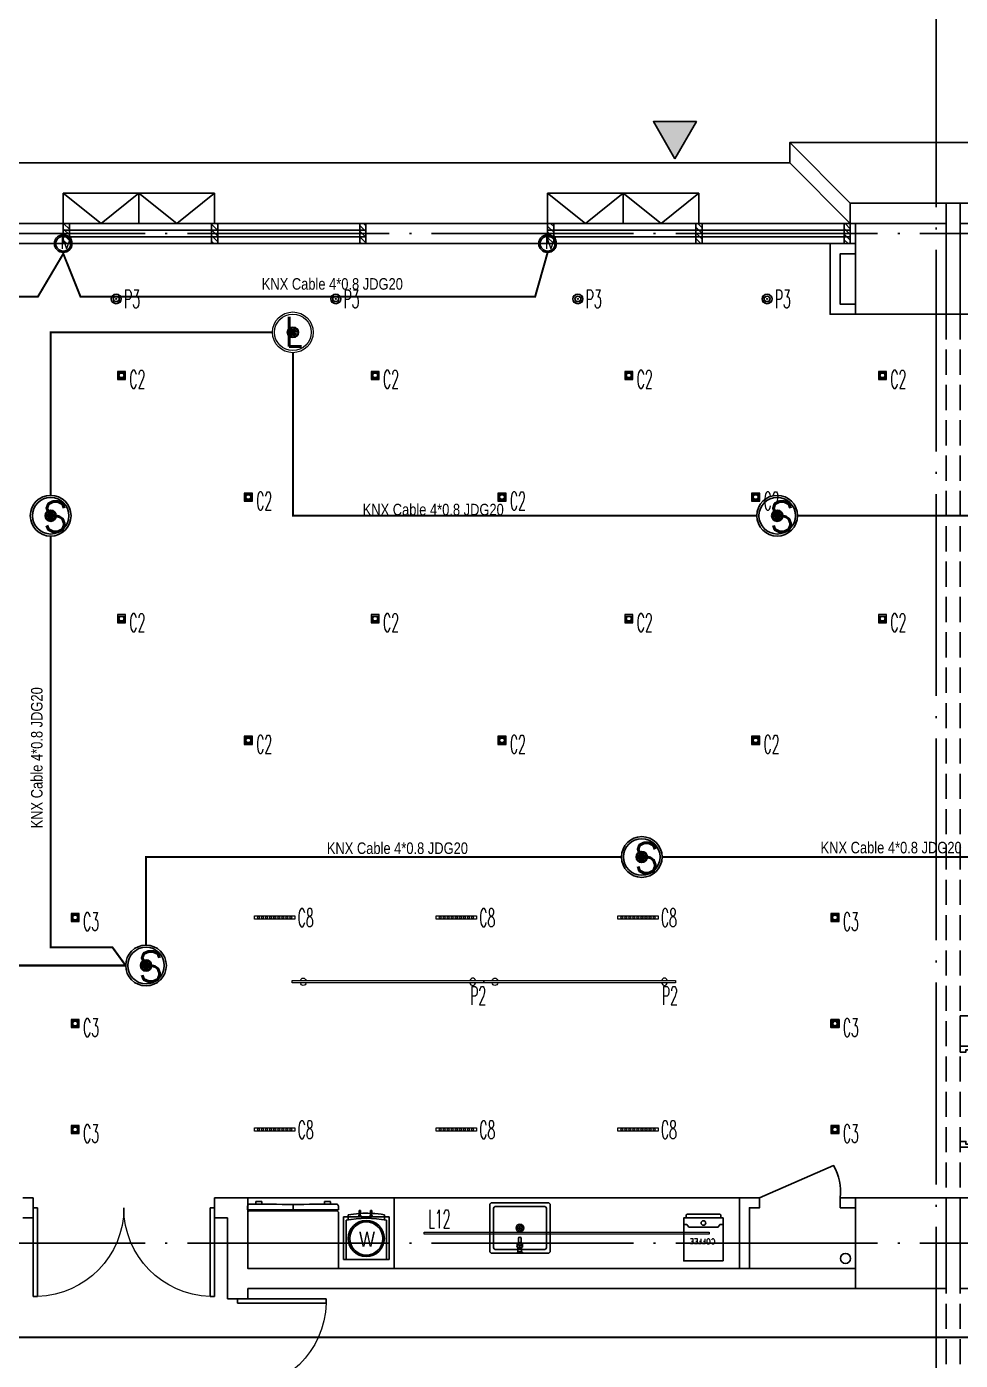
# Model space of a CAD drawing. Extents: x -621157 to 1764546, y -106808 to 741893.
# Drawn here: x 399911 to 409164, y 28839 to 42049 of the extents above; entities that cross this region are included whole.
import ezdxf

# ---------------------------------------------------------------- set-up
doc = ezdxf.new("R2010")
doc.units = 0
doc.header["$LTSCALE"] = 1000
doc.header["$MEASUREMENT"] = 0
for name, pattern in [('DASH', [0.35, 0.25, -0.1]), ('DOT', [6.35, 0, -6.35]), ('XREF-A-101-平面图_t3$0$__DASH', [0.35, 0.25, -0.1]), ('XREF-A-101-平面图_t3$0$DASH', [0.35, 0.25, -0.1]), ('XREF-A-101-平面图_t3$0$DOTE', [2.42, 2, -0.2, 0.02, -0.2])]:
    doc.linetypes.add(name, pattern=pattern)
for name, color, linetype in [('0-底图', 7, 'Continuous'), ('KNX line', 3, 'Continuous'), ('L_ELEM', 40, 'Continuous'), ('WIRE-照明', 4, 'Continuous'), ('XREF-A-101-平面图_t3$0$A-COLUMN', 8, 'Continuous'), ('XREF-A-101-平面图_t3$0$A-DOTE', 8, 'Continuous'), ('XREF-A-101-平面图_t3$0$A-GROUND', 8, 'Continuous'), ('XREF-A-101-平面图_t3$0$A-WALL-FILL', 8, 'Continuous'), ('XREF-A-101-平面图_t3$0$A-WINDOW', 8, 'Continuous'), ('XREF-A-101-平面图_t3$0$A-开启符号', 8, 'Continuous'), ('XREF-A-101-平面图_t3$0$DOOR-INF', 8, 'Continuous'), ('XREF-A-101-平面图_t3$0$F-L-INF', 8, 'Continuous'), ('XREF-A-101-平面图_t3$0$GLASS WALL-INF', 8, 'Continuous'), ('XREF-A-101-平面图_t3$0$GROUND', 8, 'Continuous'), ('XREF-A-101-平面图_t3$0$I-SURFACE', 8, 'Continuous'), ('XREF-A-101-平面图_t3$0$I-WALL-GYPSUM', 8, 'Continuous'), ('XREF-A-101-平面图_t3$0$PARTITION-INF', 8, 'Continuous'), ('XREF-A-101-平面图_t3$0$PUB_HATCH', 8, 'Continuous'), ('XREF-A-101-平面图_t3$0$PUB_TEXT', 8, 'Continuous'), ('XREF-A-101-平面图_t3$0$VPIPE-消防', 8, 'Continuous'), ('控制系统', 6, 'Continuous')]:
    doc.layers.add(name, color=color, linetype=linetype)
doc.layers.add('KNX照度感应', color=7, linetype='Continuous', lineweight=0)
doc.layers.add('LIGHT-INF', color=6, linetype='Continuous', lineweight=0)
doc.styles.add('_TEL_DIM', font='SIMPLEX', dxfattribs={"width": 0.8, "height": 3.5, "bigfont": 'HZTXT'})
doc.styles.add('arch_dim', font='arial.ttf', dxfattribs={"width": 0.8})
doc.styles.add('INF DIM', font='SIMPLEX.SHX', dxfattribs={"width": 0.7, "bigfont": 'hztxt.shx'})
doc.styles.get("Standard").update_dxf_attribs({"font": 'romans.shx', "bigfont": 'HZDXC.SHX'})
doc.styles.add('XREF-A-101-平面图_t3$0$69F Layout plan$0$Standard', font='arial.ttf', dxfattribs={"width": 0.8})
doc.styles.add('XREF-A-101-平面图_t3$0$ROMANS', font='romans.shx')

# ---------------------------------------------------------------- blocks, each defined once
blk = doc.blocks.new('XREF-A-101-平面图_t3$0$轴网')
at = {"layer": 'XREF-A-101-平面图_t3$0$A-DOTE', "linetype": 'XREF-A-101-平面图_t3$0$DOTE'}
for p, q in [((38000, -3300), (38000, 43300)), ((-3300, 40000), (69800, 40000)), ((-3300, 30000), (69800, 30000))]:
    blk.add_line(p, q, dxfattribs=at)
blk = doc.blocks.new('XREF-A-101-平面图_t3$0$G$C869EB286')
at = {"layer": 'XREF-A-101-平面图_t3$0$A-WINDOW'}
h = blk.add_hatch(dxfattribs=at)
h.set_pattern_fill('ANSI31', color=256, scale=25)
h.set_pattern_definition([(45, (-143.957, -89940), (-28.0633, 28.0633), [])])
h.paths.add_polyline_path([(0, 60), (200, 60), (200, 0), (0, 0)])
blk.add_lwpolyline([(0, 60), (200, 60), (200, 0), (0, 0)], close=True, dxfattribs=at)
blk = doc.blocks.new('XREF-A-101-平面图_t3$0$柱网1F')
at = {"layer": 'XREF-A-101-平面图_t3$0$A-COLUMN'}
for points in [[(37200, -800), (38100, -800), (38100, 100), (37200, 100)], [(38240, -800), (39140, -800), (39140, 100), (38240, 100)], [(37200, -10450), (38100, -10450), (38100, -9550), (37200, -9550)], [(38240, -10450), (39140, -10450), (39140, -9550), (38240, -9550)]]:
    blk.add_lwpolyline(points, close=True, dxfattribs=at)
blk = doc.blocks.new('XREF-A-101-平面图_t3$0$Reflesh-900')
for p, q in [((450, 53), (-450, 53)), ((-450, 53), (-370, 53)), ((0, 0), (0, 53))]:
    blk.add_line(p, q)
for points in [[(-430, 64, -0.414214), (-450, 84), (-450, 634), (450, 634), (450, 84, -0.414214), (430, 64)], [(435, -1, 0.368203), (451, 19), (451, 53), (-449, 53), (-449, 19, 0.368203), (-432, -1, -0.001541)]]:
    blk.add_lwpolyline(points, format="xyb", close=True)
for points in [[(-370, -3), (-370, -24, 0.414214), (-365, -29), (-315, -29, 0.414214), (-310, -24), (-310, 0)], [(370, -3), (370, -24, -0.414214), (365, -29), (315, -29, -0.414214), (310, -24), (310, 0)]]:
    blk.add_lwpolyline(points, format="xyb")
blk = doc.blocks.new('XREF-A-101-平面图_t3$0$coffeemachine_PL-01')
blk.add_lwpolyline([(-195, 426), (195, 426), (195, 0), (-195, 0)], close=True)
at = {"color": 8}
blk.add_lwpolyline([(195, 64), (165, 64), (144, 93), (0, 93), (-144, 93), (-165, 64), (-195, 64)], dxfattribs=at)
blk.add_lwpolyline([(-172, 0), (-172, -26, 0.414214), (-162, -36), (162, -36, 0.414214), (172, -26), (172, 0)], format="xyb", dxfattribs=at)
blk.add_circle((0, 50), 22.5)
at = {"insert": (7, 233), "char_height": 50, "width": 870.54, "attachment_point": 5, "style": 'XREF-A-101-平面图_t3$0$ROMANS'}
blk.add_mtext('COFFEE', dxfattribs=at)
blk = doc.blocks.new('XREF-A-101-平面图_t3$0$A$C4A4B287C')
at = {"layer": 'XREF-A-101-平面图_t3$0$GLASS WALL-INF', "elevation": -1}
blk.add_lwpolyline([(100, 300), (100, 0), (0, 0), (0, 300)], close=True, dxfattribs=at)
blk = doc.blocks.new('XREF-A-101-平面图_t3$0$EW23')
at = {"color": 5}
for p, q in [((7205, 24900, 0), (7205, 23970, 0)), ((7205, 24900, 0), (7245, 24900, 0)), ((7245, 24900, 0), (7245, 23970, 0)), ((7245, 24780, 0), (7205, 24780, 0)), ((7205, 24090, 0), (7246, 24090, 0)), ((7205, 23970, 0), (7245, 23970, 0))]:
    blk.add_line(p, q, dxfattribs=at)
at = {"color": 5, "elevation": 0}
for points in [[(7215, 24995), (7175, 24995), (7175, 24895), (7205, 24895), (7205, 24940), (7233, 24940), (7233, 24985), (7233, 24995), (7215, 24995)], [(8135, 24995), (8175, 24995), (8175, 24895), (8140, 24895), (8140, 24940), (8117, 24940), (8117, 24985), (8117, 24995), (8135, 24995)]]:
    blk.add_lwpolyline(points, close=True, dxfattribs=at)
at = {"color": 8, "elevation": 0}
for points in [[(7228, 24780), (7228, 24090)], [(7160, 24035), (7160, 24026), (7150, 24026), (7150, 24140), (7160, 24140), (7160, 24045)], [(7296, 24035), (7296, 24026), (7306, 24026), (7306, 24140), (7296, 24140), (7296, 24045)]]:
    blk.add_lwpolyline(points, dxfattribs=at)
for points in [[(7200, 24035), (7154, 24035), (7154, 24045), (7200, 24045)], [(7205, 24021), (7200, 24021), (7200, 24059), (7205, 24059)], [(7246, 24021), (7256, 24021), (7256, 24059), (7246, 24059)], [(7256, 24035), (7302, 24035), (7302, 24045), (7256, 24045)]]:
    blk.add_lwpolyline(points, close=True, dxfattribs=at)
at = {"color": 8}
blk.add_arc((7172, 24936, 0), 969, 274.4003, 357.8611, dxfattribs=at)
blk = doc.blocks.new('XREF-A-101-平面图_t3$0$A$C2C206FAC')
for p, q in [((0, 485), (400, 485)), ((0, 485), (0, 98)), ((400, 485), (400, 98)), ((20, 94), (20, 44)), ((148, 50), (145, 0)), ((145, 0), (160, 0)), ((148, 50), (150, 50)), ((155, 50), (157, 50)), ((157, 50), (160, 0)), ((260, 50), (257, 0)), ((257, 0), (272, 0)), ((260, 50), (262, 50)), ((267, 50), (269, 50)), ((269, 50), (272, 0)), ((380, 94), (380, 44))]:
    blk.add_line(p, q)
for centre, radius in [((200, 278), 179), ((200, 278), 164), ((153, 50), 2.6), ((265, 50), 2.6)]:
    blk.add_circle(centre, radius)
for centre, radius, start, end in [((200, 1084), 1006, 258.547, 281.4897), ((200, 1084), 1056, 260.1999, 267.1079), ((152, 54), 10.9, 296.6275, 243.5797), ((200, 1084), 1056, 267.7307, 273.2177), ((265, 54), 10.9, 296.6275, 243.5797), ((200, 1084), 1056, 273.8352, 279.8368)]:
    blk.add_arc(centre, radius, start, end)
at = {"insert": (1123, 210), "char_height": 150, "width": 1952.54, "attachment_point": 1, "rotation": 180, "style": 'XREF-A-101-平面图_t3$0$69F Layout plan$0$Standard'}
blk.add_mtext('\\pxi5.6747;W', dxfattribs=at)
blk = doc.blocks.new('XREF-A-101-平面图_t3$0$yuouioui')
at = {"linetype": 'XREF-A-101-平面图_t3$0$__DASH', "ltscale": 1000}
blk.add_lwpolyline([(300666, 20452), (301087, 20452), (301087, 20000), (300666, 20000)], close=True, dxfattribs=at)
at = {"linetype": 'XREF-A-101-平面图_t3$0$__DASH', "ltscale": 1000, "rotation": 89.98165643611132}
blk.add_blockref('XREF-A-101-平面图_t3$0$A$C2C206FAC', (301151, 20026), dxfattribs=at)
blk = doc.blocks.new('XREF-A-101-平面图_t3$0$WashBasin')
at = {"color": 8}
for p, q in [((272, 500), (272, 495)), ((272, 495), (285, 486)), ((272, 495), (302, 495)), ((285, 486), (285, 464)), ((285, 486), (302, 486)), ((285, 454), (285, 440)), ((332, 495), (302, 495)), ((320, 486), (302, 486)), ((332, 495), (320, 486)), ((320, 486), (320, 464)), ((320, 454), (320, 440)), ((332, 500), (332, 495)), ((300, 225), (300, 275)), ((275, 250), (325, 250))]:
    blk.add_line(p, q, dxfattribs=at)
for points in [[(0, 25), (0, 475)], [(25, 500), (575, 500)], [(600, 475), (600, 25)], [(575, 0), (25, 0)]]:
    blk.add_lwpolyline(points)
for points in [[(38, 63), (38, 438)], [(63, 463), (538, 463)], [(563, 438), (563, 63)], [(538, 38), (63, 38)]]:
    blk.add_lwpolyline(points, dxfattribs=at)
for points in [[(302, 464), (285, 464, 1), (285, 454), (302, 454)], [(316, 397), (316, 355, -1), (289, 355), (289, 397)], [(302, 464), (320, 464, -1), (320, 454), (302, 454)]]:
    blk.add_lwpolyline(points, format="xyb", dxfattribs=at)
for centre, radius in [((302, 423), 4.51), ((300, 250), 37.5), ((300, 250), 25)]:
    blk.add_circle(centre, radius, dxfattribs=at)
for centre, start, end in [((22, 478), 81.8699, 188.1301), ((578, 478), 351.8699, 98.1301), ((22, 22), 171.8699, 278.1301), ((578, 22), 261.8699, 8.1301)]:
    blk.add_arc(centre, 22.1, start, end)
for centre, radius, start, end in [((59, 441), 22.1, 81.8699, 188.1301), ((280, 434), 6.65, 75.1582, 220.8774), ((334, 480), 77.3, 220.8774, 232.5424), ((302, 420), 26.9, 162.3089, 257.9711), ((308, 539), 102, 255.1582, 266.5866), ((302, 420), 26.9, 47.1315, 132.7667), ((277, 406), 15.5, 3.2094, 52.5424), ((335, 410), 42.5, 183.2094, 198.0112), ((302, 399), 7.35, 198.0112, 271.9664), ((296, 539), 102, 273.4134, 284.8418), ((302, 399), 7.35, 268.0336, 341.9888), ((302, 420), 26.9, 282.4857, 17.3853), ((269, 410), 42.5, 341.9888, 356.7906), ((327, 406), 15.5, 127.4576, 176.7906), ((270, 480), 77.3, 307.4576, 319.1226), ((324, 434), 6.65, 319.1226, 104.8418), ((541, 441), 22.1, 351.8699, 98.1301), ((59, 59), 22.1, 171.8699, 278.1301), ((541, 59), 22.1, 261.8699, 8.1301)]:
    blk.add_arc(centre, radius, start, end, dxfattribs=at)
blk = doc.blocks.new('XREF-A-101-平面图_t3$0$G$C392A9A82')
blk.add_line((31818, -10350), (34463, -10350))
blk.add_lwpolyline([(32728, -9650), (32728, -10350)])
at = {"layer": 'XREF-A-101-平面图_t3$0$F-L-INF', "ltscale": 0.15}
blk.add_lwpolyline([(31278, -9650), (31278, -10350), (36150, -10350), (36150, -9650)], close=True, dxfattribs=at)
at = {"layer": 'XREF-A-101-平面图_t3$0$I-SURFACE'}
blk.add_line((38200, -9650), (38340, -9650), dxfattribs=at)
at = {"layer": 'XREF-A-101-平面图_t3$0$I-WALL-GYPSUM'}
blk.add_lwpolyline([(37300, -900), (37300, -800), (37150, -800), (37150, -300), (37300, -300), (37300, -200), (37050, -200), (37050, -900), (37300, -900)], dxfattribs=at)
at = {"layer": 'XREF-A-101-平面图_t3$0$PARTITION-INF'}
blk.add_line((39490, -900), (37050, -900), dxfattribs=at)
blk.add_lwpolyline([(36350, -9650), (37084, -9331, -0.164662), (37150, -9650)], format="xyb", dxfattribs=at)
blk.add_lwpolyline([(36350, -9650), (36150, -9650), (36150, -10350), (36250, -10350), (36250, -9750), (36350, -9750), (36350, -9650)], dxfattribs=at)
blk.add_lwpolyline([(37300, -9650), (37150, -9650), (37150, -9750), (37300, -9750)], close=True, dxfattribs=at)
at = {"layer": 'XREF-A-101-平面图_t3$0$VPIPE-消防'}
blk.add_circle((37202, -10251), 50, dxfattribs=at)
at = {"layer": 'XREF-A-101-平面图_t3$0$DOOR-INF', "xscale": -1}
blk.add_blockref('XREF-A-101-平面图_t3$0$A$C4A4B287C', (38440, -8149), dxfattribs=at)
at = {"layer": 'XREF-A-101-平面图_t3$0$DOOR-INF', "rotation": 90}
blk.add_blockref('XREF-A-101-平面图_t3$0$EW23', (63335, -16325, 0), dxfattribs=at)
at = {"layer": 'XREF-A-101-平面图_t3$0$F-L-INF', "ltscale": 0.15}
for name, p, rotation in [('XREF-A-101-平面图_t3$0$Reflesh-900', (31728, -9716), 180), ('XREF-A-101-平面图_t3$0$WashBasin', (34276, -9700), 180), ('XREF-A-101-平面图_t3$0$yuouioui', (52679, -310927), 90), ('XREF-A-101-平面图_t3$0$coffeemachine_PL-01', (35794, -9850), 180)]:
    blk.add_blockref(name, p, dxfattribs=dict(at, rotation=rotation))
blk = doc.blocks.new('XREF-A-101-平面图_t3$0$bz1')
at = {"layer": 'XREF-A-101-平面图_t3$0$PUB_HATCH'}
h = blk.add_hatch(color=1, dxfattribs=at)
h.dxf.hatch_style = 1
h.paths.add_polyline_path([(4866032, -641203), (4865818, -641573), (4866245, -641573)])
at = {"layer": 'XREF-A-101-平面图_t3$0$PUB_TEXT', "color": 1}
blk.add_lwpolyline([(4866032, -641203), (4865818, -641573), (4866245, -641573)], close=True, dxfattribs=at)
blk = doc.blocks.new('XREF-A-101-平面图_t3$0$G$C34B60025')
at = {"xscale": -1, "rotation": 180}
blk.add_blockref('XREF-A-101-平面图_t3$0$bz1', (-4830720, -740364), dxfattribs=at)
blk = doc.blocks.new('XREF-A-101-平面图_t3$0$WINDOW2DLIB$SYSLIB$00000001')
at = {"color": 0}
for points in [[(-0.5, 0.5), (-0.5, -0.5)], [(-0.5, 0.5), (0.5, 0.5)], [(0.5, -0.5), (0.5, 0.5)], [(0.5, 0.1667), (-0.5, 0.1667)], [(0.5, -0.1667), (-0.5, -0.1667)], [(-0.5, -0.5), (0.5, -0.5)]]:
    blk.add_lwpolyline(points, dxfattribs=at)
blk = doc.blocks.new('XREF-A-101-平面图_t3$0$DOOR2DLIB$SYSLIB$00000108')
at = {"color": 0}
for p, q in [((-0.5, 0), (-0.5, 0.4875)), ((-0.475, 0.4875), (-0.5, 0.4875)), ((-0.475, 0), (-0.475, 0.4875)), ((0.475, 0), (0.475, 0.4875)), ((0.475, 0.4875), (0.5, 0.4875)), ((0.5, 0), (0.5, 0.4875)), ((-0.5, 0), (-0.475, 0)), ((0.5, 0), (0.475, 0))]:
    blk.add_line(p, q, dxfattribs=at)
at = {"color": 0, "lineweight": 13}
for centre, start, end in [((-0.4875, 0), 0, 88.53072), ((0.4875, 0), 91.46928, 180)]:
    blk.add_arc(centre, 0.4875, start, end, dxfattribs=at)
blk = doc.blocks.new('XREF-A-101-平面图_t3')
at = {"layer": 'XREF-A-101-平面图_t3$0$A-GROUND', "linetype": 'XREF-A-101-平面图_t3$0$DASH'}
for points in [[(238100, 39200), (238100, 600)], [(238240, 39200), (238240, 600)]]:
    blk.add_lwpolyline(points, dxfattribs=at)
at = {"layer": 'XREF-A-101-平面图_t3$0$A-WALL-FILL', "color": 171}
for p, q in [((238100, 40300), (237150, 40300)), ((247600, 40300), (238240, 40300))]:
    blk.add_line(p, q, dxfattribs=at)
at = {"layer": 'XREF-A-101-平面图_t3$0$A-开启符号', "linetype": 'Continuous'}
for points in [[(229350, 40400), (229350, 40100), (230100, 40100), (230100, 40400)], [(230850, 40400), (230850, 40100), (230100, 40100), (230100, 40400)], [(234150, 40400), (234150, 40100), (234900, 40100), (234900, 40400)], [(235650, 40400), (235650, 40100), (234900, 40100), (234900, 40400)]]:
    blk.add_lwpolyline(points, close=True, dxfattribs=at)
for points in [[(229350, 40400), (229725, 40100), (230100, 40400)], [(230850, 40400), (230475, 40100), (230100, 40400)], [(234150, 40400), (234525, 40100), (234900, 40400)], [(235650, 40400), (235275, 40100), (234900, 40400)]]:
    blk.add_lwpolyline(points, dxfattribs=at)
at = {"layer": 'XREF-A-101-平面图_t3$0$GROUND'}
for p, q in [((236550, 40900), (237150, 40300)), ((236550, 40700), (237150, 40100)), ((237150, 40100), (237150, 40300)), ((237150, 40300), (247200, 40300)), ((213350, 40100), (237150, 40100))]:
    blk.add_line(p, q, dxfattribs=at)
blk.add_lwpolyline([(213350, 40700), (236550, 40700), (236550, 40900), (247200, 40900)], dxfattribs=at)
at = {"layer": 'XREF-A-101-平面图_t3$0$A-COLUMN'}
blk.add_blockref('XREF-A-101-平面图_t3$0$柱网1F', (200000, 40000), dxfattribs=at)
at = {"layer": 'XREF-A-101-平面图_t3$0$A-DOTE'}
blk.add_blockref('XREF-A-101-平面图_t3$0$轴网', (200000, 0), dxfattribs=at)
at = {"layer": 'XREF-A-101-平面图_t3$0$A-WINDOW', "rotation": 270}
for p in [(229350, 40100), (230820, 40100), (232290, 40100), (234150, 40100), (235620, 40100), (237090, 40100)]:
    blk.add_blockref('XREF-A-101-平面图_t3$0$G$C869EB286', p, dxfattribs=at)
blk.add_blockref('XREF-A-101-平面图_t3$0$G$C392A9A82', (199900, 40100))
at = {"layer": 'XREF-A-101-平面图_t3$0$A-WALL-FILL', "color": 171}
for p, q in [((237150, 40100), (237150, 40300)), ((238100, 40100), (238100, 40300)), ((238240, 40100), (238240, 40300)), ((229350, 40100), (227650, 40100)), ((234150, 40100), (232350, 40100)), ((238100, 40100), (237150, 40100)), ((237200, 40100), (237150, 40100)), ((237200, 39900), (237200, 40100)), ((247600, 40100), (238240, 40100)), ((229350, 39900), (227650, 39900)), ((234150, 39900), (232350, 39900)), ((237200, 39900), (237150, 39900))]:
    blk.add_line(p, q, dxfattribs=at)
for points in [[(229350, 39900), (229350, 40100)], [(232350, 39900), (232350, 40100)], [(234150, 39900), (234150, 40100)], [(237150, 39900), (237150, 40100)]]:
    blk.add_lwpolyline(points, dxfattribs=at)
at = {"layer": 'XREF-A-101-平面图_t3$0$I-WALL-GYPSUM'}
for p, q in [((228950, 30450), (229050, 30450)), ((230850, 30450), (231178, 30450)), ((231178, 30450), (231178, 29750)), ((228950, 30250), (229050, 30250)), ((230850, 30250), (230978, 30250)), ((230978, 30250), (230978, 29650)), ((231178, 29750), (237200, 29750)), ((237200, 29750), (237200, 29550)), ((230978, 29450), (230978, 29650)), ((231178, 29450), (231178, 29550)), ((231178, 29550), (237200, 29550))]:
    blk.add_line(p, q, dxfattribs=at)
for points in [[(229050, 30450), (229050, 30250)], [(230850, 30450), (230850, 30250)], [(230978, 29450), (231178, 29450)]]:
    blk.add_lwpolyline(points, dxfattribs=at)
blk.add_blockref('XREF-A-101-平面图_t3$0$G$C34B60025', (200100, 139900))
at = {"layer": 'XREF-A-101-平面图_t3$0$A-WINDOW'}
for name, p, xscale, yscale, zscale, rotation in [('XREF-A-101-平面图_t3$0$WINDOW2DLIB$SYSLIB$00000001', (230850, 40000), -2999.999999998645, 200, -2999.999999998645, 180), ('XREF-A-101-平面图_t3$0$WINDOW2DLIB$SYSLIB$00000001', (235650, 40000), -2999.999999998645, 200, -2999.999999998645, 180), ('XREF-A-101-平面图_t3$0$DOOR2DLIB$SYSLIB$00000108', (231078, 28550), 1800, -1800, 1800, 90)]:
    blk.add_blockref(name, p, dxfattribs=dict(at, xscale=xscale, yscale=yscale, zscale=zscale, rotation=rotation))
at = {"layer": 'XREF-A-101-平面图_t3$0$A-WINDOW', "xscale": 1800, "yscale": -1800, "zscale": 1800}
blk.add_blockref('XREF-A-101-平面图_t3$0$DOOR2DLIB$SYSLIB$00000108', (229950, 30350), dxfattribs=at)
blk = doc.blocks.new('Infinity011318299')
at = {"linetype": 'DOT'}
blk.add_wipeout([(-40, 40), (40, 40), (40, -40), (-40, -40)], dxfattribs=at)
for points in [[(40, 40), (-40, 40), (-40, -40), (40, -40)], [(30, 30), (30, -30), (-30, -30), (-30, 30)]]:
    blk.add_lwpolyline(points, close=True)
for radius in [29.3, 22.5]:
    blk.add_circle((0, 0), radius)
at = {"style": 'INF DIM', "width": 0.5}
blk.add_text('C2', height=180, dxfattribs=at).set_placement((78, -130))
blk = doc.blocks.new('Infinity0113182699')
at = {"linetype": 'DASH', "ltscale": 0.02}
blk.add_lwpolyline([(-2, 1), (2, 1), (2, -1), (-2, -1)], close=True, dxfattribs=at)
for radius in [50, 47, 31, 30, 26.6, 4.39, 2.82]:
    blk.add_circle((0, 0), radius)
at = {"style": 'INF DIM', "width": 0.5}
blk.add_text('P3', height=180, dxfattribs=at).set_placement((77, -90))
blk = doc.blocks.new('Infinity01131843401')
blk.add_lwpolyline([(-200, -17), (-200, 18), (200, 18), (200, -17)], close=True)
for centre in [(-160, 0), (-120, 0), (-80, 0), (-40, 0), (0, 0), (40, 0), (80, 0), (120, 0), (160, 0)]:
    blk.add_circle(centre, 10)
at = {"style": 'INF DIM', "width": 0.5}
blk.add_text('C8', height=180, dxfattribs=at).set_placement((228, -92))
blk = doc.blocks.new('Infinity0113190799')
blk.add_lwpolyline([(0, 11), (1900, 11), (1900, -11), (0, -11)], close=True)
at = {"extrusion": (0, 0, -1)}
for start_param, end_param in [(5.044865, 7.521506), (1.844926, 4.438259)]:
    blk.add_ellipse((110, -1), major_axis=(0, 36.8), ratio=0.797336, start_param=start_param, end_param=end_param, dxfattribs=at)
for start_param, end_param in [(5.044865, 7.521506), (8.128111, 10.721445)]:
    blk.add_ellipse((1790, -1), major_axis=(0, 36.8), ratio=0.797336, start_param=start_param, end_param=end_param)
at = {"style": 'INF DIM', "width": 0.5}
blk.add_text('P2', height=180, dxfattribs=at).set_placement((1765, -228))
blk = doc.blocks.new('Infinity011318299123')
at = {"linetype": 'DOT'}
blk.add_wipeout([(-40, 40), (40, 40), (40, -40), (-40, -40)], dxfattribs=at)
for points in [[(40, 40), (-40, 40), (-40, -40), (40, -40)], [(30, 30), (30, -30), (-30, -30), (-30, 30)]]:
    blk.add_lwpolyline(points, close=True)
for radius in [29.3, 22.5]:
    blk.add_circle((0, 0), radius)
at = {"style": 'INF DIM', "width": 0.5}
blk.add_text('C3', height=180, dxfattribs=at).set_placement((78, -130))
blk = doc.blocks.new('G$C6C03BD24')
at = {"layer": 'LIGHT-INF', "color": 6}
blk.add_lwpolyline([(32928, -9890), (35750, -9890), (35750, -9910), (32928, -9910)], close=True, dxfattribs=at)
for name, p in [('Infinity0113182699', (29875, -648)), ('Infinity0113182699', (32050, -648)), ('Infinity0113182699', (34450, -648)), ('Infinity0113182699', (36325, -648)), ('Infinity011318299', (29927, -1405)), ('Infinity011318299', (32441, -1405)), ('Infinity011318299', (34955, -1405)), ('Infinity011318299', (37469, -1405)), ('Infinity011318299', (31184, -2610)), ('Infinity011318299', (33698, -2610)), ('Infinity011318299', (36212, -2610)), ('Infinity011318299', (29927, -3815)), ('Infinity011318299', (32441, -3815)), ('Infinity011318299', (34955, -3815)), ('Infinity011318299', (37469, -3815)), ('Infinity011318299', (31184, -5020)), ('Infinity011318299', (33698, -5020)), ('Infinity011318299', (36212, -5020)), ('Infinity011318299123', (29468, -6775)), ('Infinity01131843401', (31445, -6775)), ('Infinity01131843401', (33245, -6775)), ('Infinity01131843401', (35045, -6775)), ('Infinity011318299123', (36998, -6775)), ('Infinity0113190799', (31618, -7410)), ('Infinity0113190799', (33518, -7410)), ('Infinity011318299123', (29468, -7825)), ('Infinity011318299123', (29468, -8875)), ('Infinity01131843401', (31445, -8875)), ('Infinity01131843401', (33245, -8875)), ('Infinity01131843401', (35045, -8875)), ('Infinity011318299123', (36998, -8875))]:
    blk.add_blockref(name, p, dxfattribs=at)
at = {"style": 'INF DIM', "width": 0.5}
blk.add_text('L12', height=180, dxfattribs=at).set_placement((32968, -9851))
at = {"linetype": 'DOT'}
blk.add_wipeout([(36958, -7785), (37038, -7785), (37038, -7865), (36958, -7865)], dxfattribs=at)
for points in [[(37038, -7785), (36958, -7785), (36958, -7865), (37038, -7865)], [(37028, -7795), (37028, -7855), (36968, -7855), (36968, -7795)]]:
    blk.add_lwpolyline(points, close=True)
for radius in [29.3, 22.5]:
    blk.add_circle((36998, -7825), radius)
at = {"style": 'INF DIM', "width": 0.5}
blk.add_text('C3', height=180, dxfattribs=at).set_placement((37076, -7955))
blk = doc.blocks.new('804')
at = {"layer": '控制系统'}
for p, q in [((27.2, 0), (-27.2, 0)), ((25.1, 10.4), (-25.1, -10.4)), ((-25.1, 10.4), (25.1, -10.4)), ((-19.2, 19.2), (19.2, -19.2)), ((19.2, 19.2), (-19.2, -19.2)), ((-10.4, 25.1), (10.4, -25.1)), ((10.4, 25.1), (-10.4, -25.1)), ((0, 27.2), (0, -27.2))]:
    blk.add_line(p, q, dxfattribs=at)
for radius in [112.4, 100.9, 31, 27.2]:
    blk.add_circle((0, 0), radius, dxfattribs=at)
at = {"color": 7, "style": '_TEL_DIM', "width": 0.8}
blk.add_text('s', height=250, dxfattribs=at).set_placement((-46.3, -88.8))
blk = doc.blocks.new('KNX照度感应')
at = {"layer": 'KNX照度感应'}
for p, q in [((11539.5, 35160.7), (11490.6, 35160.7)), ((11537.6, 35170.1), (11492.5, 35151.4)), ((11492.5, 35170.1), (11537.6, 35151.4)), ((11497.8, 35178), (11532.3, 35143.5)), ((11532.3, 35178), (11497.8, 35143.5)), ((11505.7, 35183.3), (11524.4, 35138.2)), ((11524.4, 35183.3), (11505.7, 35138.2)), ((11515, 35185.2), (11515, 35136.3))]:
    blk.add_line(p, q, dxfattribs=at)
for radius in [100.8, 90.6, 27.8, 24.4]:
    blk.add_circle((11515, 35160.7), radius, dxfattribs=at)
at = {"layer": 'KNX照度感应', "color": 7, "style": '_TEL_DIM', "width": 0.8}
blk.add_text('L', height=145.9, dxfattribs=at).set_placement((11477.4, 35090.8))
blk = doc.blocks.new('卷帘电机')
at = {"color": 6, "ltscale": 5}
for radius in [88, 74.1]:
    blk.add_circle((901702, 49224), radius, dxfattribs=at)
at = {"color": 6, "ltscale": 5, "insert": (901671, 49298), "char_height": 125, "width": 125, "attachment_point": 1}
blk.add_mtext('M', dxfattribs=at)
blk = doc.blocks.new('G$C51B1E2D8')
at = {"layer": 'KNX line', "color": 6, "ltscale": 73.427512, "const_width": 20}
blk.add_lwpolyline([(11891, -271), (12229, -726), (19800, -726), (19980, -288), (20148, -726), (24639, -726), (24780, -288), (24975, -726), (29198, -726), (29450, -300), (29621, -726), (34126, -726), (34250, -288)], dxfattribs=at)
at = {"layer": 'KNX line', "ltscale": 73.427512, "const_width": 20}
for points in [[(29325, -2693), (29325, -1078), (31523, -1078)], [(31725, -1280), (31725, -2895), (36323, -2895)], [(36727, -2895), (38723, -2895)], [(30068, -7350), (29937, -7170), (29325, -7170), (29325, -3097)], [(30270, -7148), (30270, -6275), (34981, -6275)], [(35385, -6275), (39295, -6275), (39295, -9592)], [(28840, -9300), (28840, -7350), (30068, -7350)]]:
    blk.add_lwpolyline(points, dxfattribs=at)
at = {"layer": 'KNX line', "color": 2, "ltscale": 73.427512, "const_width": 20}
blk.add_lwpolyline([(11635, -11034), (51356, -11034), (51356, -10350)], dxfattribs=at)
for p in [(-872252, -49424), (-867452, -49424)]:
    blk.add_blockref('卷帘电机', p)
at = {"layer": 'KNX照度感应', "xscale": 2, "yscale": 2, "zscale": 2}
blk.add_blockref('KNX照度感应', (8695, -71400), dxfattribs=at)
at = {"layer": 'L_ELEM', "xscale": 1.795252225519288, "yscale": 1.795252225519288, "zscale": 1.795252225519288}
for p in [(29325, -2895), (36525, -2895), (35183, -6275), (30270, -7350)]:
    blk.add_blockref('804', p, dxfattribs=at)
at = {"layer": 'KNX line', "color": 6, "insert": (31417, -542), "char_height": 114.29, "width": 1395.51, "attachment_point": 1, "style": 'arch_dim'}
blk.add_mtext('KNX Cable 4*0.8 JDG20', dxfattribs=at)
at = {"layer": 'KNX line', "char_height": 114.29, "width": 1395.51, "attachment_point": 1, "style": 'arch_dim'}
for insert in [(32417, -2777, -1), (32062, -6131, -1), (36955, -6125, -1)]:
    blk.add_mtext('KNX Cable 4*0.8 JDG20', dxfattribs=dict(at, insert=insert))
at = {"layer": 'KNX line', "insert": (29130, -5992, -1), "char_height": 114.29, "width": 1395.51, "attachment_point": 1, "rotation": 90, "style": 'arch_dim'}
blk.add_mtext('KNX Cable 4*0.8 JDG20', dxfattribs=at)

msp = doc.modelspace()

# ---------------------------------------------------------------- block references
at = {"layer": '0-底图'}
msp.add_blockref('XREF-A-101-平面图_t3', (170924, 0), dxfattribs=at)

# ---------------------------------------------------------------- next in the draw order: block references
at = {"layer": 'WIRE-照明'}
msp.add_blockref('G$C6C03BD24', (370924, 40000), dxfattribs=at)

# ---------------------------------------------------------------- next in the draw order: block references
msp.add_blockref('G$C51B1E2D8', (370824, 40100), dxfattribs=at)

doc.saveas('drawing.dxf')
